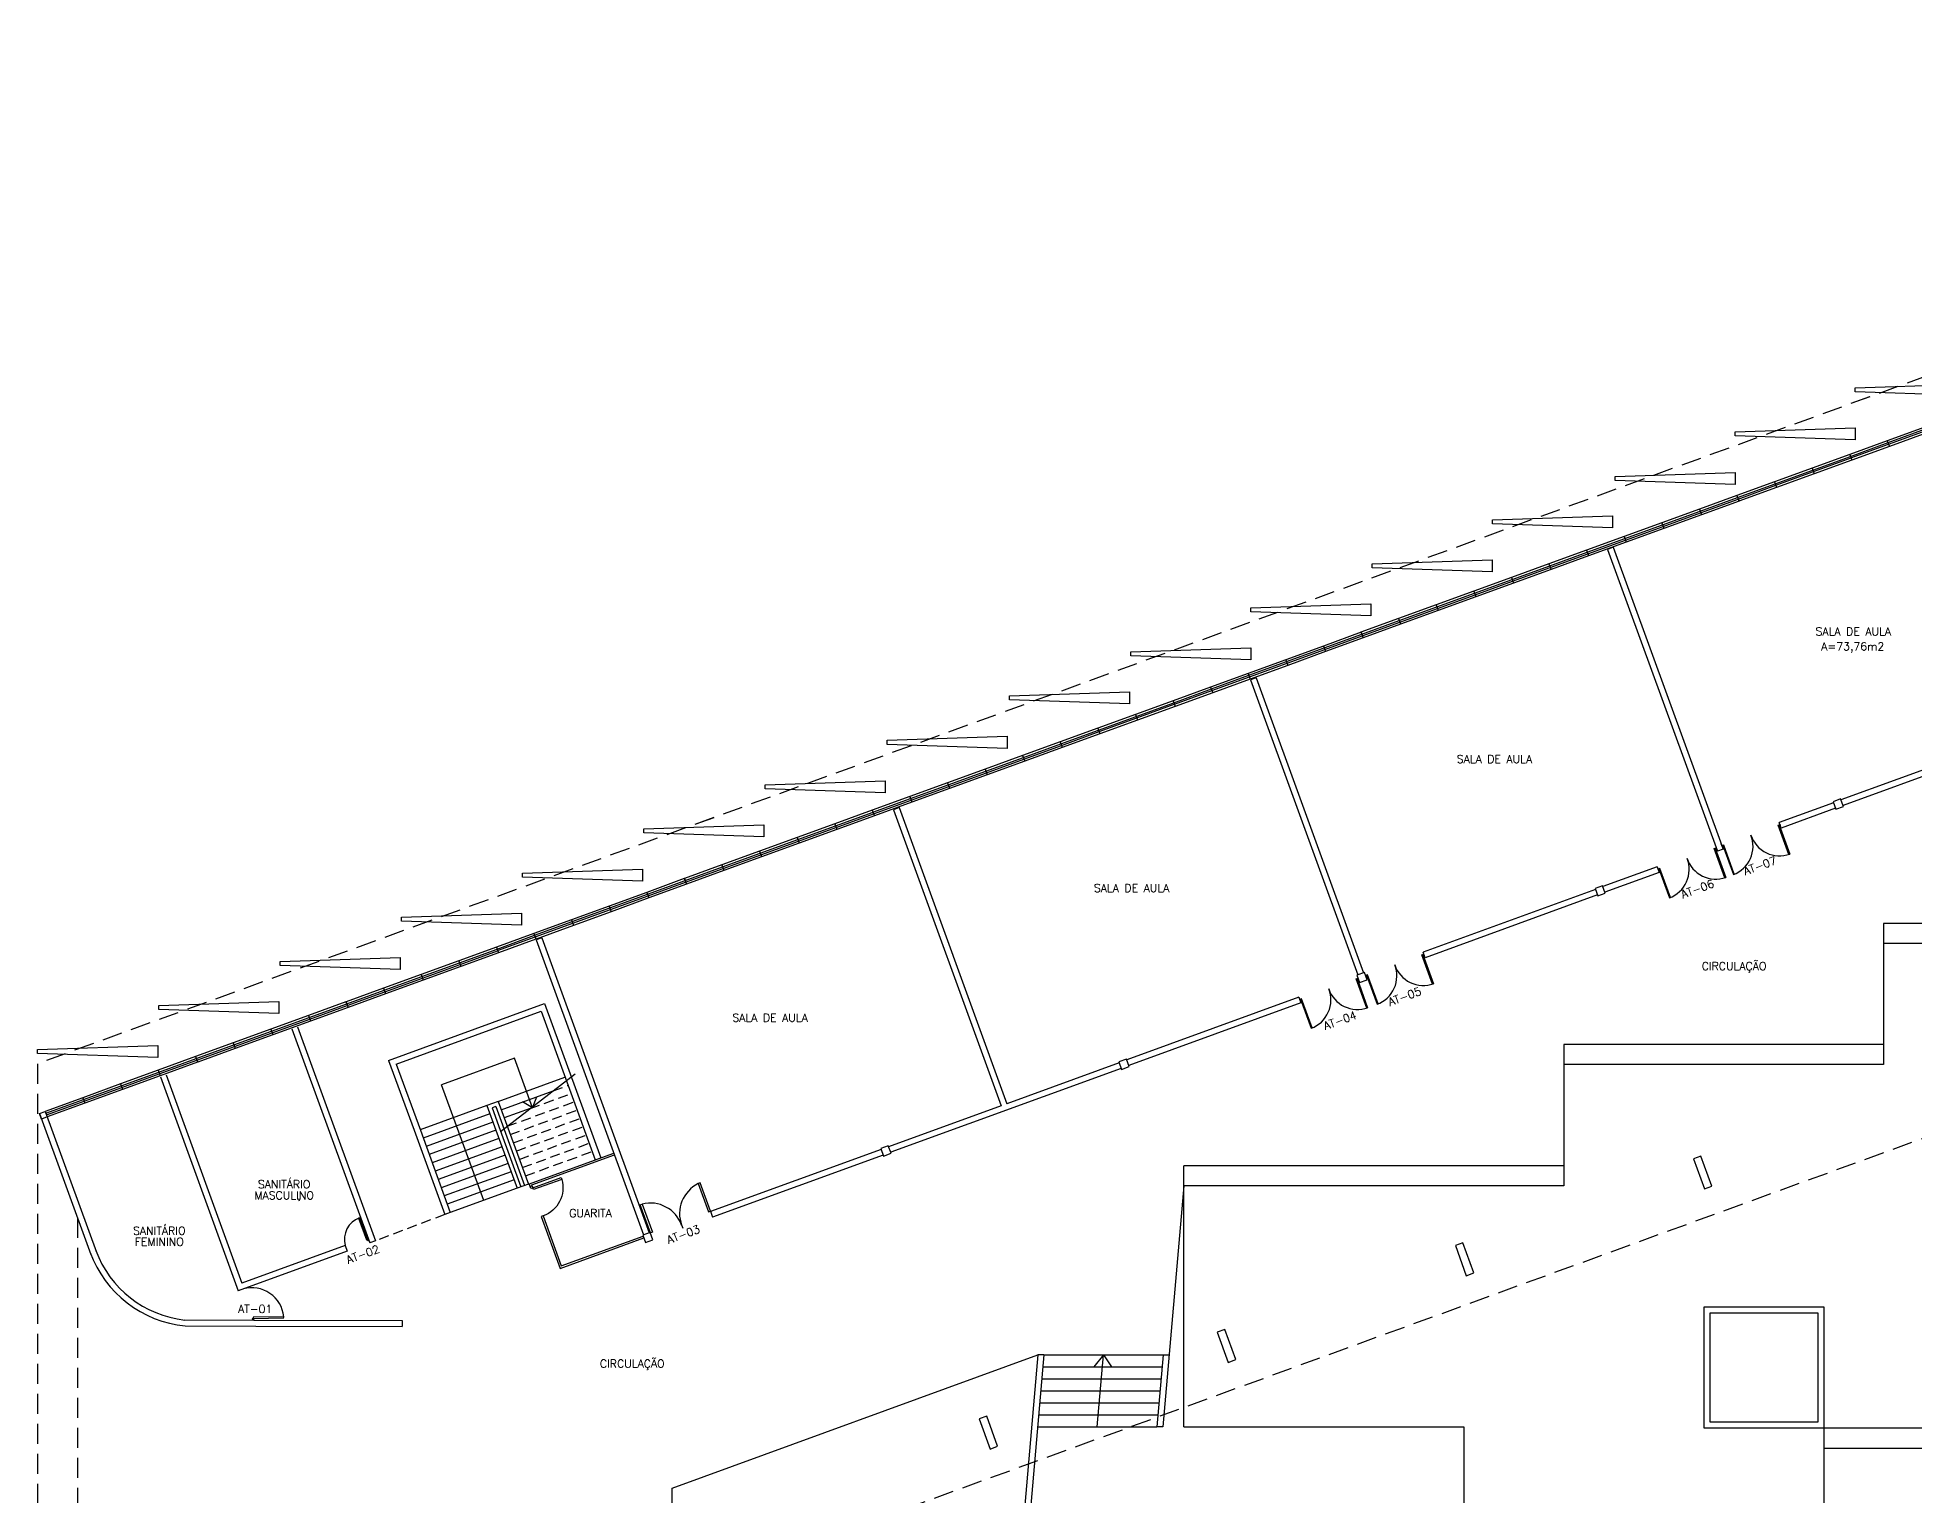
# Model space of a CAD drawing. Header units: millimetres. Extents: x -8036 to 2166, y 1122 to 16128.
# Drawn here: x 2079.26 to 2126.18, y 1160.33 to 1196.76 of the extents above; entities that cross this region are included whole.
import ezdxf
from ezdxf.enums import TextEntityAlignment as Align

# ---------------------------------------------------------------- set-up
doc = ezdxf.new("R2010")
doc.units = ezdxf.units.MM
doc.linetypes.add('DASHED', pattern=[0.75, 0.5, -0.25])
doc.linetypes.add('HIDDEN', pattern=[0.375, 0.25, -0.125])
for name, color, linetype in [('1', 1, 'Continuous'), ('ALVE', 2, 'Continuous'), ('BANCOS', 2, 'Continuous'), ('DIV2', 1, 'Continuous'), ('DIVISORIA', 2, 'Continuous'), ('ENDEREÇO', 2, 'Continuous'), ('ESC', 1, 'Continuous'), ('ESQUADRIA', 1, 'Continuous'), ('ESTRUTURA', 3, 'Continuous'), ('PISO', 1, 'Continuous'), ('PORTA', 2, 'Continuous'), ('PROJ', 1, 'HIDDEN'), ('TEXTO', 2, 'Continuous'), ('ÁREA', 2, 'Continuous')]:
    doc.layers.add(name, color=color, linetype=linetype)
doc.styles.add('UNB-100', font='simplex.shx', dxfattribs={"height": 0.2})

# ---------------------------------------------------------------- blocks, each defined once
blk = doc.blocks.new('ESQ1', base_point=(1.096, 1.3))
for p, q in [((1.096, 1.3), (1.096, 1.45)), ((1.096, 1.45), (2.096, 1.45)), ((2.096, 1.3), (2.096, 1.45)), ((2.096, 1.394), (1.096, 1.394)), ((2.096, 1.351), (1.096, 1.351)), ((1.096, 1.3), (2.096, 1.3))]:
    blk.add_line(p, q)
blk = doc.blocks.new('PD', base_point=(61, 32.975))
at = {"linetype": 'Continuous'}
for p, q in [((60.9, 33.75), (60.9, 33)), ((60.95, 33.75), (60.9, 33.75)), ((60.95, 33), (60.95, 33.75)), ((60.9, 33), (60.95, 33)), ((60.95, 33), (60.95, 32.95)), ((61, 33), (60.95, 33)), ((60.95, 32.95), (61, 32.95)), ((61, 32.95), (61, 33))]:
    blk.add_line(p, q, dxfattribs=at)
blk.add_arc((60.95, 33.002), 0.75, 93.8224, 180.1275, dxfattribs=at)

msp = doc.modelspace()

# ---------------------------------------------------------------- linework, layer by layer
at = {"layer": '1'}
msp.add_line((2090.839, 1169.428), (2092.702, 1170.866), dxfattribs=at)
at = {"layer": 'ALVE'}
for p, q in [((2118.649, 1184.024), (2118.508, 1183.972)), ((2118.508, 1183.972), (2121.254, 1176.427)), ((2118.649, 1184.024), (2121.395, 1176.478)), ((2109.726, 1180.762), (2109.585, 1180.711)), ((2109.585, 1180.711), (2112.268, 1173.342)), ((2109.726, 1180.762), (2112.408, 1173.393)), ((2130.107, 1179.808), (2124.343, 1177.711)), ((2130.158, 1179.668), (2124.395, 1177.57)), ((2124.155, 1177.642), (2122.801, 1177.149)), ((2100.657, 1177.467), (2103.349, 1170.068)), ((2100.798, 1177.518), (2103.49, 1170.12)), ((2124.207, 1177.501), (2122.852, 1177.008)), ((2121.395, 1176.478), (2121.254, 1176.427)), ((2119.747, 1176.038), (2118.392, 1175.545)), ((2119.798, 1175.897), (2118.443, 1175.404)), ((2118.204, 1175.476), (2113.897, 1173.909)), ((2118.255, 1175.335), (2113.948, 1173.768)), ((2091.872, 1174.264), (2091.731, 1174.213)), ((2091.731, 1174.213), (2094.413, 1166.844)), ((2091.872, 1174.264), (2094.554, 1166.896)), ((2088.039, 1171.201), (2091.938, 1172.62)), ((2091.938, 1172.62), (2093.341, 1168.768)), ((2110.793, 1172.779), (2106.489, 1171.212)), ((2110.844, 1172.638), (2106.54, 1171.071)), ((2085.623, 1171.99), (2087.57, 1166.641)), ((2085.764, 1172.041), (2087.711, 1166.692)), ((2088.231, 1171.111), (2091.849, 1172.428)), ((2091.849, 1172.428), (2093.2, 1168.716)), ((2088.039, 1171.201), (2088.675, 1169.454)), ((2088.231, 1171.111), (2088.834, 1169.454)), ((2106.302, 1171.143), (2103.49, 1170.12)), ((2082.334, 1170.793), (2084.281, 1165.444)), ((2082.475, 1170.844), (2084.371, 1165.636)), ((2106.353, 1171.002), (2100.59, 1168.904)), ((2090.779, 1170.177), (2090.497, 1170.074)), ((2090.779, 1170.177), (2091.532, 1168.109)), ((2090.497, 1170.074), (2090.723, 1169.454)), ((2090.72, 1170.048), (2090.626, 1170.014)), ((2090.626, 1170.014), (2090.83, 1169.454)), ((2090.72, 1170.048), (2091.438, 1168.075)), ((2103.349, 1170.068), (2100.538, 1169.045)), ((2088.675, 1169.454), (2089.441, 1167.348)), ((2088.834, 1169.454), (2089.582, 1167.4)), ((2090.723, 1169.454), (2091.25, 1168.007)), ((2090.83, 1169.454), (2091.344, 1168.041)), ((2093.2, 1168.716), (2093.341, 1168.768)), ((2100.35, 1168.977), (2096.087, 1167.425)), ((2100.402, 1168.836), (2096.138, 1167.284)), ((2091.532, 1168.109), (2091.25, 1168.007)), ((2091.58, 1168.049), (2091.555, 1168.118)), ((2091.627, 1168.066), (2091.619, 1168.088)), ((2089.582, 1167.4), (2089.441, 1167.348)), ((2087.006, 1166.436), (2084.281, 1165.444)), ((2086.955, 1166.576), (2084.371, 1165.636)), ((2086.955, 1166.576), (2087.006, 1166.436)), ((2087.711, 1166.692), (2087.57, 1166.641)), ((2082.943, 1164.714), (2084.669, 1164.71)), ((2082.957, 1164.564), (2084.723, 1164.56)), ((2083.49, 1164.563), (2083.49, 1164.563)), ((2084.669, 1164.71), (2088.377, 1164.703)), ((2084.723, 1164.56), (2088.377, 1164.553))]:
    msp.add_line(p, q, dxfattribs=at)
at = {"layer": 'ALVE', "linetype": 'Continuous'}
for p, q in [((2122.852, 1177.008), (2122.801, 1177.149)), ((2121.344, 1176.619), (2121.395, 1176.478)), ((2119.747, 1176.038), (2119.798, 1175.897)), ((2113.948, 1173.768), (2113.897, 1173.909)), ((2110.793, 1172.779), (2110.844, 1172.638)), ((2096.083, 1167.435), (2096.138, 1167.284)), ((2088.377, 1164.703), (2088.377, 1164.553)), ((2104.267, 1163.843), (2103.845, 1159.016)), ((2104.418, 1163.843), (2103.995, 1159.016)), ((2104.418, 1163.843), (2104.267, 1163.843)), ((2123.919, 1162.021), (2129.92, 1162.021)), ((2123.919, 1161.501), (2123.919, 1162.021)), ((2129.92, 1161.501), (2123.919, 1161.501))]:
    msp.add_line(p, q, dxfattribs=at)
at = {"layer": 'ALVE'}
for points in [[(2079.315, 1169.877), (2080.598, 1166.354)], [(2079.456, 1169.928), (2080.738, 1166.406)]]:
    msp.add_lwpolyline(points, dxfattribs=at)
for centre, radius, start, end in [((2083.229, 1167.372), 2.821, 200.0855, 264.4541), ((2083.233, 1167.374), 2.676, 200.1254, 263.7662), ((2083.233, 1167.374), 2.676, 275.9933, 276.0222)]:
    msp.add_arc(centre, radius, start, end, dxfattribs=at)
at = {"layer": 'BANCOS', "linetype": 'Continuous'}
for p, q in [((2133.431, 1174.625), (2125.408, 1174.625)), ((2125.408, 1174.625), (2125.408, 1174.125)), ((2133.431, 1174.125), (2125.408, 1174.125)), ((2125.408, 1171.597), (2117.419, 1171.597)), ((2117.419, 1171.597), (2117.419, 1171.097)), ((2125.408, 1171.597), (2125.408, 1171.097)), ((2125.408, 1171.097), (2117.419, 1171.097)), ((2109.43, 1168.564), (2107.921, 1168.564)), ((2107.921, 1168.064), (2107.921, 1168.564)), ((2107.921, 1168.064), (2107.921, 1168.564)), ((2117.419, 1168.564), (2109.43, 1168.564)), ((2117.419, 1168.564), (2117.419, 1168.064)), ((2107.921, 1168.064), (2107.394, 1162.043)), ((2109.43, 1168.064), (2107.921, 1168.064)), ((2117.419, 1168.064), (2109.43, 1168.064)), ((2107.401, 1163.843), (2107.243, 1162.043)), ((2107.401, 1163.843), (2107.551, 1163.843)), ((2107.394, 1162.043), (2107.243, 1162.043))]:
    msp.add_line(p, q, dxfattribs=at)
at = {"layer": 'DIV2'}
for p, q in [((2091.532, 1168.109), (2093.67, 1168.887)), ((2091.619, 1168.088), (2093.687, 1168.84)), ((2085.784, 1167.747), (2085.804, 1167.693)), ((2091.644, 1168.019), (2091.597, 1168.002)), ((2091.901, 1167.314), (2091.854, 1167.297)), ((2091.854, 1167.297), (2092.325, 1166.004)), ((2091.901, 1167.314), (2092.355, 1166.068)), ((2092.355, 1166.068), (2094.399, 1166.811)), ((2092.325, 1166.004), (2094.416, 1166.764))]:
    msp.add_line(p, q, dxfattribs=at)
at = {"layer": 'ESC'}
for p, q in [((2090.779, 1170.177), (2092.447, 1170.784)), ((2090.855, 1169.97), (2092.153, 1170.442)), ((2090.497, 1170.074), (2088.829, 1169.467)), ((2090.573, 1169.867), (2088.905, 1169.26)), ((2090.648, 1169.661), (2088.98, 1169.053)), ((2091.579, 1169.999), (2090.93, 1169.763)), ((2090.723, 1169.454), (2089.055, 1168.847)), ((2090.798, 1169.247), (2089.13, 1168.64)), ((2090.874, 1169.04), (2089.206, 1168.433)), ((2090.949, 1168.834), (2089.281, 1168.226)), ((2091.024, 1168.627), (2089.356, 1168.02)), ((2091.099, 1168.42), (2089.431, 1167.813)), ((2091.175, 1168.213), (2089.507, 1167.606)), ((2091.25, 1168.007), (2089.582, 1167.4))]:
    msp.add_line(p, q, dxfattribs=at)
at = {"layer": 'ESTRUTURA'}
for p, q in [((2124.701, 1188.007), (2127.701, 1188.107)), ((2124.701, 1187.907), (2124.701, 1188.007)), ((2127.701, 1187.807), (2124.701, 1187.907)), ((2121.694, 1186.913), (2124.694, 1187.013)), ((2124.694, 1187.013), (2124.694, 1186.713)), ((2121.694, 1186.813), (2121.694, 1186.913)), ((2124.694, 1186.713), (2121.694, 1186.813)), ((2118.696, 1185.795), (2121.696, 1185.895)), ((2118.696, 1185.695), (2118.696, 1185.795)), ((2121.696, 1185.595), (2118.696, 1185.695)), ((2121.696, 1185.895), (2121.696, 1185.595)), ((2115.633, 1184.707), (2118.633, 1184.807)), ((2115.633, 1184.607), (2115.633, 1184.707)), ((2118.633, 1184.807), (2118.633, 1184.507)), ((2118.633, 1184.507), (2115.633, 1184.607)), ((2112.626, 1183.612), (2115.626, 1183.712)), ((2115.626, 1183.712), (2115.626, 1183.412)), ((2112.626, 1183.512), (2112.626, 1183.612)), ((2115.626, 1183.412), (2112.626, 1183.512)), ((2109.595, 1182.509), (2112.595, 1182.609)), ((2109.595, 1182.409), (2109.595, 1182.509)), ((2112.595, 1182.309), (2109.595, 1182.409)), ((2112.595, 1182.609), (2112.595, 1182.309)), ((2106.588, 1181.415), (2109.588, 1181.515)), ((2106.588, 1181.315), (2106.588, 1181.415)), ((2109.588, 1181.515), (2109.588, 1181.215)), ((2109.588, 1181.215), (2106.588, 1181.315)), ((2103.558, 1180.312), (2106.558, 1180.412)), ((2106.558, 1180.412), (2106.558, 1180.112)), ((2103.558, 1180.212), (2103.558, 1180.312)), ((2106.558, 1180.112), (2103.558, 1180.212)), ((2100.504, 1179.2), (2103.504, 1179.3)), ((2100.504, 1179.1), (2100.504, 1179.2)), ((2103.504, 1179), (2100.504, 1179.1)), ((2103.504, 1179.3), (2103.504, 1179)), ((2097.45, 1178.089), (2100.45, 1178.189)), ((2097.45, 1177.989), (2097.45, 1178.089)), ((2100.45, 1178.189), (2100.45, 1177.889)), ((2100.45, 1177.889), (2097.45, 1177.989)), ((2124.335, 1177.734), (2124.147, 1177.666)), ((2124.147, 1177.666), (2124.215, 1177.478)), ((2124.403, 1177.546), (2124.335, 1177.734)), ((2100.798, 1177.518), (2100.657, 1177.467)), ((2124.215, 1177.478), (2124.403, 1177.546)), ((2094.419, 1176.985), (2097.419, 1177.085)), ((2094.419, 1176.885), (2094.419, 1176.985)), ((2097.419, 1176.785), (2094.419, 1176.885)), ((2097.419, 1177.085), (2097.419, 1176.785)), ((2091.389, 1175.882), (2094.389, 1175.982)), ((2091.389, 1175.782), (2091.389, 1175.882)), ((2094.389, 1175.682), (2091.389, 1175.782)), ((2094.389, 1175.982), (2094.389, 1175.682)), ((2118.383, 1175.568), (2118.195, 1175.5)), ((2118.195, 1175.5), (2118.264, 1175.312)), ((2118.264, 1175.312), (2118.452, 1175.38)), ((2118.452, 1175.38), (2118.383, 1175.568)), ((2088.358, 1174.779), (2091.358, 1174.879)), ((2088.358, 1174.679), (2088.358, 1174.779)), ((2091.358, 1174.879), (2091.358, 1174.579)), ((2091.358, 1174.579), (2088.358, 1174.679)), ((2085.328, 1173.676), (2088.328, 1173.776)), ((2085.328, 1173.576), (2085.328, 1173.676)), ((2088.328, 1173.476), (2085.328, 1173.576)), ((2088.328, 1173.776), (2088.328, 1173.476)), ((2112.432, 1173.402), (2112.244, 1173.334)), ((2112.5, 1173.214), (2112.432, 1173.402)), ((2112.244, 1173.334), (2112.312, 1173.146)), ((2112.312, 1173.146), (2112.5, 1173.214)), ((2082.297, 1172.573), (2085.297, 1172.673)), ((2082.297, 1172.473), (2082.297, 1172.573)), ((2085.297, 1172.373), (2082.297, 1172.473)), ((2085.297, 1172.673), (2085.297, 1172.373)), ((2079.267, 1171.47), (2082.267, 1171.57)), ((2082.267, 1171.57), (2082.267, 1171.27)), ((2079.267, 1171.37), (2079.267, 1171.47)), ((2082.267, 1171.27), (2079.267, 1171.37)), ((2106.481, 1171.235), (2106.293, 1171.166)), ((2106.293, 1171.166), (2106.362, 1170.978)), ((2106.362, 1170.978), (2106.549, 1171.047)), ((2106.549, 1171.047), (2106.481, 1171.235)), ((2079.315, 1169.877), (2079.456, 1169.928)), ((2100.53, 1169.069), (2100.342, 1169)), ((2100.342, 1169), (2100.41, 1168.812)), ((2100.41, 1168.812), (2100.598, 1168.881)), ((2100.598, 1168.881), (2100.53, 1169.069)), ((2120.844, 1168.808), (2120.656, 1168.739)), ((2120.656, 1168.739), (2120.93, 1167.988)), ((2121.118, 1168.056), (2120.844, 1168.808)), ((2120.93, 1167.988), (2121.118, 1168.056)), ((2094.578, 1166.904), (2094.39, 1166.836)), ((2094.39, 1166.836), (2094.458, 1166.648)), ((2094.646, 1166.716), (2094.578, 1166.904)), ((2094.458, 1166.648), (2094.646, 1166.716)), ((2114.893, 1166.642), (2114.705, 1166.573)), ((2114.705, 1166.573), (2114.978, 1165.821)), ((2115.166, 1165.89), (2114.893, 1166.642)), ((2114.978, 1165.821), (2115.166, 1165.89)), ((2108.941, 1164.476), (2108.753, 1164.407)), ((2108.941, 1164.476), (2108.753, 1164.407)), ((2109.215, 1163.724), (2108.941, 1164.476)), ((2109.215, 1163.724), (2108.941, 1164.476)), ((2108.753, 1164.407), (2109.027, 1163.655)), ((2108.753, 1164.407), (2109.027, 1163.655)), ((2109.027, 1163.655), (2109.215, 1163.724)), ((2109.027, 1163.655), (2109.215, 1163.724)), ((2102.99, 1162.309), (2102.802, 1162.241)), ((2102.802, 1162.241), (2103.075, 1161.489)), ((2103.263, 1161.558), (2102.99, 1162.309)), ((2103.075, 1161.489), (2103.263, 1161.558))]:
    msp.add_line(p, q, dxfattribs=at)
msp.add_lwpolyline([(2079.315, 1169.877), (2079.456, 1169.928), (2079.508, 1169.787), (2079.367, 1169.736), (2079.315, 1169.877)], dxfattribs=at)
at = {"layer": 'PISO', "linetype": 'Continuous'}
for p, q in [((2125.408, 1174.125), (2125.408, 1171.597)), ((2117.419, 1171.097), (2117.419, 1168.564)), ((2107.921, 1163.843), (2107.921, 1168.064)), ((2120.918, 1165.034), (2120.918, 1162.021)), ((2123.919, 1165.034), (2120.918, 1165.034)), ((2123.919, 1162.021), (2123.919, 1165.034)), ((2121.068, 1164.884), (2121.068, 1162.171)), ((2123.769, 1164.884), (2121.068, 1164.884)), ((2123.769, 1162.171), (2123.769, 1164.884)), ((2095.124, 1160.515), (2104.268, 1163.843)), ((2104.418, 1163.843), (2104.268, 1163.843)), ((2104.391, 1163.543), (2107.375, 1163.543)), ((2104.418, 1163.843), (2107.401, 1163.843)), ((2105.909, 1163.843), (2105.664, 1163.543)), ((2105.752, 1162.043), (2105.909, 1163.843)), ((2105.909, 1163.843), (2106.111, 1163.543)), ((2107.921, 1162.043), (2107.921, 1163.843)), ((2104.365, 1163.243), (2107.348, 1163.243)), ((2104.313, 1162.643), (2107.296, 1162.643)), ((2104.339, 1162.943), (2107.322, 1162.943)), ((2104.286, 1162.343), (2107.27, 1162.343)), ((2121.068, 1162.171), (2123.769, 1162.171)), ((2104.26, 1162.043), (2107.243, 1162.043)), ((2107.921, 1162.043), (2114.919, 1162.043)), ((2114.919, 1162.043), (2114.919, 1155.995)), ((2120.918, 1162.021), (2123.919, 1162.021)), ((2123.919, 1155.995), (2123.919, 1161.501)), ((2095.124, 1136.344), (2095.124, 1160.515))]:
    msp.add_line(p, q, dxfattribs=at)
at = {"layer": 'PISO'}
for p, q in [((2091.187, 1171.256), (2089.364, 1170.593)), ((2091.637, 1170.02), (2091.187, 1171.256)), ((2090.416, 1167.703), (2089.364, 1170.593)), ((2091.637, 1170.02), (2091.388, 1170.164)), ((2091.637, 1170.02), (2091.742, 1170.293))]:
    msp.add_line(p, q, dxfattribs=at)
at = {"layer": 'PISO', "linetype": 'HIDDEN'}
msp.add_line((2089.441, 1167.348), (2087.711, 1166.692), dxfattribs=at)
at = {"layer": 'PORTA'}
for p, q in [((2122.774, 1177.077), (2122.797, 1177.086)), ((2123.039, 1176.349), (2122.774, 1177.077)), ((2122.797, 1177.086), (2122.821, 1177.094)), ((2122.797, 1177.086), (2123.062, 1176.357)), ((2122.806, 1177.062), (2122.797, 1177.086)), ((2122.829, 1177.071), (2122.806, 1177.062)), ((2122.829, 1177.071), (2122.821, 1177.094)), ((2121.176, 1176.496), (2121.2, 1176.504)), ((2121.441, 1175.767), (2121.176, 1176.496)), ((2121.2, 1176.504), (2121.223, 1176.513)), ((2121.208, 1176.481), (2121.2, 1176.504)), ((2121.2, 1176.504), (2121.465, 1175.776)), ((2121.232, 1176.489), (2121.208, 1176.481)), ((2121.232, 1176.489), (2121.223, 1176.513)), ((2121.364, 1176.564), (2121.388, 1176.573)), ((2121.396, 1176.549), (2121.373, 1176.541)), ((2121.411, 1176.581), (2121.388, 1176.573)), ((2121.396, 1176.549), (2121.388, 1176.573)), ((2121.388, 1176.573), (2121.653, 1175.844)), ((2121.676, 1175.853), (2121.411, 1176.581)), ((2119.767, 1175.983), (2119.79, 1175.991)), ((2119.799, 1175.968), (2119.775, 1175.959)), ((2119.814, 1176), (2119.79, 1175.991)), ((2119.79, 1175.991), (2120.055, 1175.263)), ((2119.799, 1175.968), (2119.79, 1175.991)), ((2120.079, 1175.271), (2119.814, 1176)), ((2113.87, 1173.836), (2113.894, 1173.845)), ((2113.894, 1173.845), (2113.917, 1173.854)), ((2113.902, 1173.821), (2113.894, 1173.845)), ((2113.894, 1173.845), (2114.159, 1173.117)), ((2113.926, 1173.83), (2113.917, 1173.854)), ((2114.135, 1173.108), (2113.87, 1173.836)), ((2113.926, 1173.83), (2113.902, 1173.821)), ((2112.222, 1173.237), (2112.246, 1173.245)), ((2112.488, 1172.508), (2112.222, 1173.237)), ((2112.246, 1173.245), (2112.269, 1173.254)), ((2112.246, 1173.245), (2112.511, 1172.517)), ((2112.255, 1173.222), (2112.246, 1173.245)), ((2112.278, 1173.23), (2112.255, 1173.222)), ((2112.278, 1173.23), (2112.269, 1173.254)), ((2112.461, 1173.323), (2112.484, 1173.332)), ((2112.493, 1173.308), (2112.469, 1173.3)), ((2112.508, 1173.34), (2112.484, 1173.332)), ((2112.484, 1173.332), (2112.749, 1172.604)), ((2112.493, 1173.308), (2112.484, 1173.332)), ((2112.773, 1172.612), (2112.508, 1173.34)), ((2110.813, 1172.724), (2110.836, 1172.732)), ((2110.845, 1172.709), (2110.821, 1172.7)), ((2110.86, 1172.741), (2110.836, 1172.732)), ((2110.836, 1172.732), (2111.101, 1172.004)), ((2110.845, 1172.709), (2110.836, 1172.732)), ((2111.125, 1172.013), (2110.86, 1172.741)), ((2087.312, 1167.267), (2087.288, 1167.259)), ((2087.288, 1167.259), (2087.485, 1166.719)), ((2087.508, 1166.727), (2087.312, 1167.267)), ((2095.339, 1167.153), (2095.39, 1167.012)), ((2087.485, 1166.719), (2087.508, 1166.727)), ((2087.508, 1166.727), (2087.532, 1166.736)), ((2087.526, 1166.68), (2087.508, 1166.727)), ((2087.549, 1166.689), (2087.526, 1166.68)), ((2087.532, 1166.736), (2087.549, 1166.689)), ((2084.653, 1164.753), (2084.625, 1164.743)), ((2084.625, 1164.743), (2084.637, 1164.71)), ((2085.416, 1164.794), (2084.653, 1164.782)), ((2084.653, 1164.782), (2084.653, 1164.753)), ((2084.653, 1164.753), (2084.669, 1164.71)), ((2084.654, 1164.754), (2085.417, 1164.766)), ((2085.417, 1164.766), (2085.416, 1164.794))]:
    msp.add_line(p, q, dxfattribs=at)
at = {"layer": 'PORTA', "linetype": 'Continuous'}
for p, q in [((2095.827, 1168.14), (2095.78, 1168.123)), ((2095.78, 1168.123), (2096.036, 1167.418)), ((2096.083, 1167.435), (2095.827, 1168.14)), ((2094.33, 1167.595), (2094.377, 1167.612)), ((2094.586, 1166.89), (2094.33, 1167.595)), ((2094.377, 1167.612), (2094.633, 1166.907)), ((2096.036, 1167.418), (2096.083, 1167.435)), ((2094.633, 1166.907), (2094.586, 1166.89))]:
    msp.add_line(p, q, dxfattribs=at)
at = {"layer": 'PORTA'}
for centre, radius, start, end in [((2121.391, 1176.552), 0.754, 290.2821, 21.5963), ((2122.808, 1177.067), 0.754, 198.4037, 289.7179), ((2119.794, 1175.97), 0.754, 290.2821, 21.5963), ((2121.21, 1176.486), 0.754, 198.4037, 289.7179), ((2112.488, 1173.311), 0.754, 290.2821, 21.5963), ((2113.904, 1173.827), 0.754, 198.4037, 289.7179), ((2110.84, 1172.711), 0.754, 290.2821, 21.5963), ((2112.257, 1173.227), 0.754, 198.4037, 289.7179), ((2087.508, 1166.727), 0.575, 110, 195.2409), ((2084.621, 1164.719), 0.8, 5.5297, 105.4261)]:
    msp.add_arc(centre, radius, start, end, dxfattribs=at)
at = {"layer": 'PORTA', "linetype": 'Continuous'}
for centre, start, end in [((2096.148, 1167.372), 116.1327, 200.3298), ((2094.577, 1166.801), 19.6702, 103.8673)]:
    msp.add_arc(centre, 0.836, start, end, dxfattribs=at)
at = {"layer": 'PROJ', "linetype": 'DASHED'}
for p, q in [((2149.727, 1196.763), (2079.264, 1171.116)), ((2149.727, 1196.763), (2080.237, 1171.47)), ((2140.909, 1174.534), (2097.279, 1158.654)), ((2079.264, 1171.116), (2079.264, 1122.194)), ((2080.265, 1167.268), (2080.265, 1122.194))]:
    msp.add_line(p, q, dxfattribs=at)
at = {"layer": 'PROJ'}
for p, q in [((2092.153, 1170.442), (2092.523, 1170.577)), ((2091.005, 1169.556), (2092.673, 1170.163)), ((2091.579, 1169.999), (2092.598, 1170.37)), ((2091.08, 1169.35), (2092.748, 1169.957)), ((2091.156, 1169.143), (2092.824, 1169.75)), ((2091.231, 1168.936), (2092.899, 1169.543)), ((2091.306, 1168.729), (2092.974, 1169.337)), ((2091.381, 1168.523), (2093.049, 1169.13)), ((2091.457, 1168.316), (2093.124, 1168.923))]:
    msp.add_line(p, q, dxfattribs=at)

# ---------------------------------------------------------------- block references
at = {"layer": 'DIVISORIA', "linetype": 'Continuous', "xscale": -1, "rotation": 290.0000000000019}
msp.add_blockref('PD', (2091.604, 1168.057), dxfattribs=at)
at = {"layer": 'ESQUADRIA', "rotation": 200}
for p in [(2126.441, 1187.029), (2125.501, 1186.687), (2124.562, 1186.345), (2122.682, 1185.661), (2123.622, 1186.003), (2121.743, 1185.319), (2119.863, 1184.635), (2120.803, 1184.977), (2118.924, 1184.293), (2117.984, 1183.951), (2116.104, 1183.267), (2117.044, 1183.609), (2115.165, 1182.925), (2114.225, 1182.583), (2112.346, 1181.899), (2113.285, 1182.241), (2111.406, 1181.557), (2110.466, 1181.215), (2108.587, 1180.531), (2109.527, 1180.873), (2107.647, 1180.189), (2105.768, 1179.505), (2106.707, 1179.847), (2104.828, 1179.163), (2103.888, 1178.821), (2102.009, 1178.137), (2102.949, 1178.479), (2101.069, 1177.795), (2100.13, 1177.453), (2098.25, 1176.769), (2099.19, 1177.111), (2097.311, 1176.427), (2095.431, 1175.743), (2096.371, 1176.085), (2094.491, 1175.401), (2093.552, 1175.059), (2091.672, 1174.375), (2092.612, 1174.717), (2090.733, 1174.032), (2089.793, 1173.69), (2087.914, 1173.006), (2088.853, 1173.348), (2086.974, 1172.664), (2085.095, 1171.98), (2086.034, 1172.322), (2084.155, 1171.638), (2083.215, 1171.296), (2081.336, 1170.612), (2082.275, 1170.954), (2080.396, 1170.27)]:
    msp.add_blockref('ESQ1', p, dxfattribs=at)

# ---------------------------------------------------------------- texts
at = {"layer": 'ENDEREÇO', "linetype": 'Continuous', "style": 'UNB-100'}
for s, p in [('AT-07', (2122.352, 1175.972)), ('AT-06', (2120.79, 1175.393)), ('AT-05', (2113.47, 1172.704)), ('AT-04', (2111.855, 1172.106)), ('AT-03', (2095.442, 1166.759)), ('AT-02', (2087.429, 1166.261))]:
    msp.add_text(s, height=0.2, rotation=20, dxfattribs=at).set_placement(p, align=Align.CENTER)
msp.add_text('AT-01', height=0.2, dxfattribs=at).set_placement((2084.704, 1164.892), align=Align.CENTER)
at = {"layer": 'TEXTO', "linetype": 'Continuous', "style": 'UNB-100'}
for s, p in [('SALA DE AULA', (2124.652, 1181.822)), ('SALA DE AULA', (2115.681, 1178.633)), ('SALA DE AULA', (2106.612, 1175.409)), ('CIRCULAÇÃO', (2121.671, 1173.457)), ('SALA DE AULA', (2097.575, 1172.169)), ('SANITÁRIO', (2085.428, 1168.006)), ('MASCULINO', (2085.428, 1167.729)), ('GUARITA', (2093.086, 1167.284)), ('SANITÁRIO', (2082.307, 1166.845)), ('FEMININO', (2082.307, 1166.568)), ('CIRCULAÇÃO', (2094.13, 1163.523))]:
    msp.add_text(s, height=0.2, dxfattribs=at).set_placement(p, align=Align.CENTER)
at = {"layer": 'ÁREA', "linetype": 'Continuous', "style": 'UNB-100'}
msp.add_text('A=73,76m2', height=0.2, dxfattribs=at).set_placement((2124.637, 1181.449), align=Align.CENTER)

doc.saveas('drawing.dxf')
